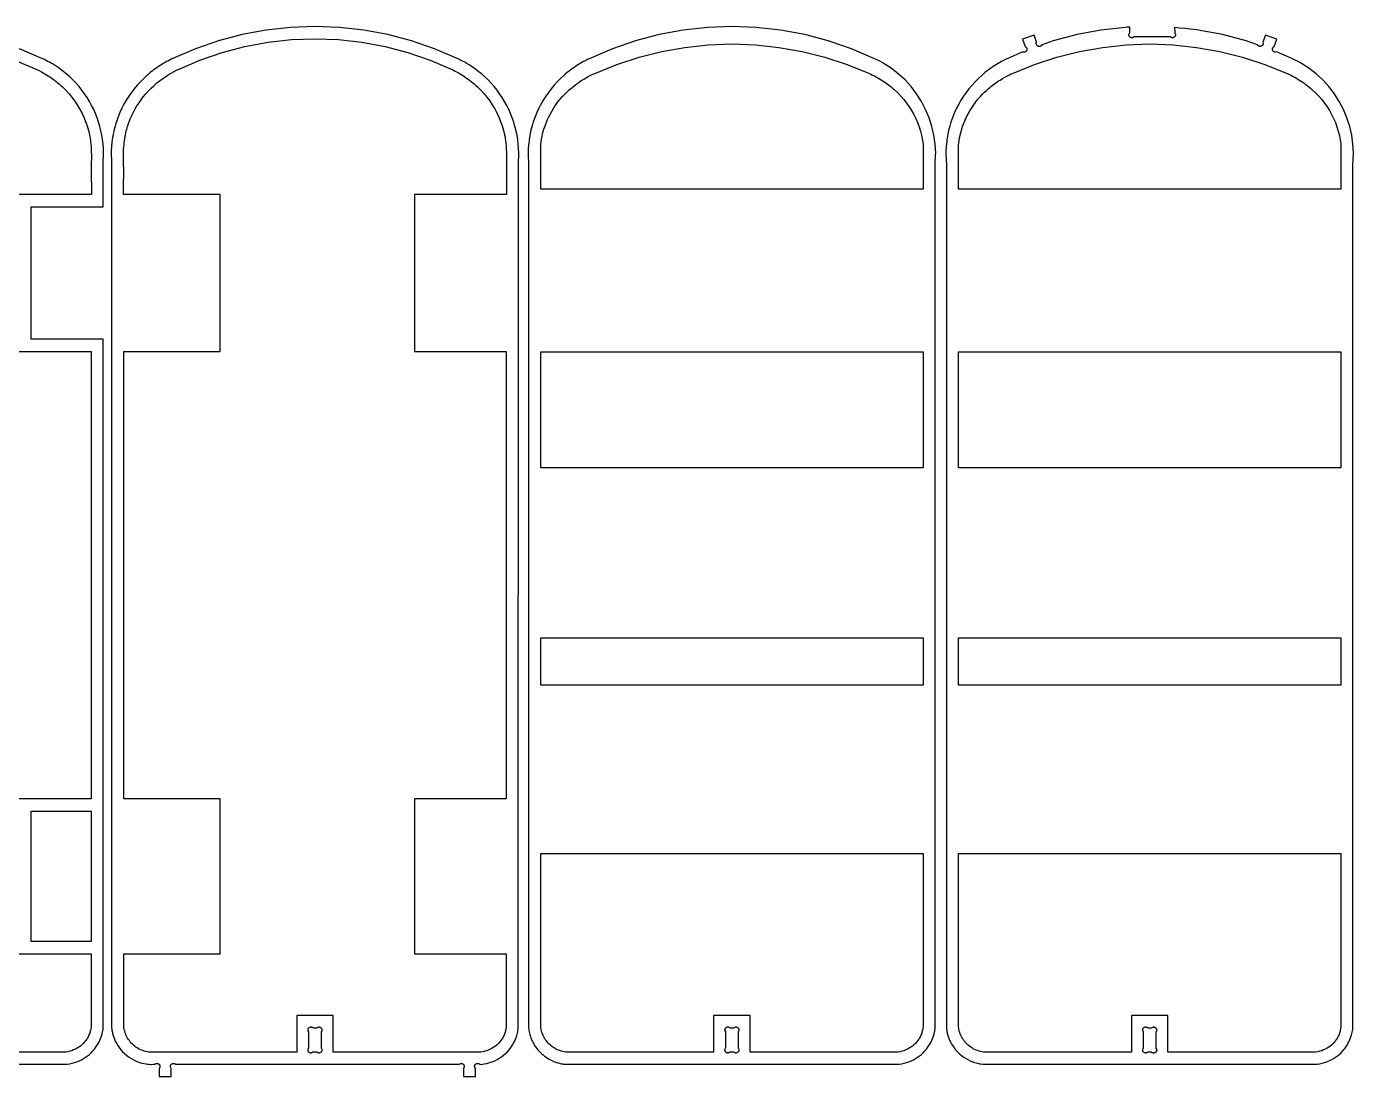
# Model space of a CAD drawing. Extents: x -3293 to 818, y -1259 to 2068.
# Drawn here: x -511 to 795, y -86 to 947 of the extents above; entities that cross this region are included whole.
import ezdxf

# ---------------------------------------------------------------- set-up
doc = ezdxf.new("R2010")
doc.units = 0
doc.layers.add('SECTIONCUTEDGES', color=18, linetype='CONTINUOUS')

msp = doc.modelspace()

# ---------------------------------------------------------------- linework, layer by layer
at = {"layer": 'SECTIONCUTEDGES'}
for points in [[(-422.9, -52.3), (-422.3, -53.4), (-421, -55.6), (-419.5, -57.7), (-417.9, -59.8), (-416.2, -61.7), (-414.4, -63.5), (-412.4, -65.2), (-410.4, -66.7), (-408.3, -68.1), (-406, -69.4), (-403.7, -70.6), (-401.2, -71.6), (-399.8, -72.1), (-398.5, -72.5), (-396.9, -73), (-395.4, -73.3), (-394.9, -73.4), (-393.1, -73.7), (-391.7, -73.9), (-390.1, -74.1), (-388.1, -74.2), (-387.6, -74.2), (-386.3, -74.1), (-385, -74), (-384.6, -73.9), (-384.3, -73.8), (-383.8, -73.5), (-383.5, -73.4), (-383.2, -73.3), (-382.8, -73.2), (-382.5, -73.2), (-382.2, -73.2), (-381.9, -73.3), (-381.6, -73.3), (-381.3, -73.4), (-381.1, -73.6), (-380.8, -73.7), (-380.5, -73.9), (-380.3, -74.1), (-380.1, -74.4), (-379.9, -74.6), (-379.8, -74.9), (-379.7, -75.2), (-379.6, -75.4), (-379.5, -75.7), (-379.5, -76.1), (-379.5, -76.4), (-379.5, -76.7), (-379.6, -77), (-379.6, -77.3), (-379.8, -77.6), (-380.1, -78), (-380.3, -78.3), (-380.3, -78.3), (-380.3, -86.1), (-368.4, -86.1), (-368.4, -78.2), (-368.5, -78.1), (-368.8, -77.5), (-369, -77), (-369.1, -76.7), (-369.2, -76.5), (-369.2, -76.2), (-369.2, -75.9), (-369.2, -75.8), (-369.2, -75.5), (-369.1, -75.2), (-369, -75), (-368.8, -74.7), (-368.7, -74.5), (-368.5, -74.3), (-368.3, -74.1), (-368.1, -73.9), (-367.9, -73.7), (-367.6, -73.6), (-367.4, -73.4), (-367.1, -73.3), (-366.7, -73.2), (-366.2, -73.2), (-365.9, -73.2), (-365.6, -73.3), (-365.2, -73.4), (-365, -73.5), (-364.6, -73.7), (-364.2, -74.1), (-364.1, -74.1), (-85.3, -74.1), (-85.1, -74), (-84.2, -73.5), (-83.9, -73.4), (-83.8, -73.3), (-83.5, -73.2), (-83.2, -73.2), (-83, -73.2), (-82.7, -73.2), (-82.5, -73.3), (-82.3, -73.3), (-82.1, -73.4), (-81.9, -73.5), (-81.7, -73.6), (-81.5, -73.7), (-81.3, -73.8), (-81.2, -74), (-81, -74.1), (-80.9, -74.3), (-80.6, -74.6), (-80.6, -74.8), (-80.4, -75.1), (-80.3, -75.4), (-80.2, -75.7), (-80.2, -75.8), (-80.2, -76.2), (-80.2, -76.5), (-80.2, -76.8), (-80.3, -77), (-80.4, -77.3), (-80.5, -77.6), (-80.6, -77.8), (-80.7, -78), (-80.9, -78.2), (-81, -78.2), (-81, -78.3), (-81, -86.1), (-69.1, -86.1), (-69.1, -78.3), (-69.1, -78.2), (-69.7, -77.2), (-69.8, -76.9), (-69.9, -76.6), (-70, -76.3), (-70, -76), (-69.9, -75.8), (-69.9, -75.6), (-69.8, -75.4), (-69.8, -75.1), (-69.7, -74.9), (-69.6, -74.7), (-69.5, -74.6), (-69.3, -74.4), (-69.2, -74.2), (-69, -74.1), (-68.9, -73.9), (-68.6, -73.7), (-68.3, -73.5), (-67.9, -73.4), (-67.4, -73.3), (-67.3, -73.2), (-66.8, -73.2), (-66.4, -73.3), (-66.3, -73.3), (-65.8, -73.4), (-65.4, -73.6), (-64.9, -74), (-64.7, -74.1), (-64.3, -74.2), (-64, -74.2), (-62.2, -74), (-60.4, -73.7), (-58, -73.2), (-55.8, -72.6), (-54.1, -72.1), (-52.8, -71.6), (-50.2, -70.6), (-47.9, -69.4), (-45.7, -68.1), (-43.5, -66.7), (-41.5, -65.2), (-39.5, -63.5), (-37.7, -61.7), (-36, -59.8), (-34.4, -57.7), (-32.9, -55.6), (-31.6, -53.4), (-30.7, -51.8), (-30, -50.1), (-29.5, -49), (-29.1, -47.9), (-28.7, -46.8), (-28.4, -45.6), (-28, -44.5), (-27.9, -43.9), (-27.5, -42), (-27.3, -41), (-27, -38.6), (-27, -38), (-26.9, 812.5), (-26.9, 814.3), (-26.8, 815.2), (-26.5, 819.6), (-26.5, 820.5), (-26.5, 822.7), (-26.6, 827.2), (-27, 831.6), (-27.5, 836.1), (-28.2, 840.4), (-29.1, 844.8), (-30.2, 849.1), (-31.5, 853.4), (-32.9, 857.6), (-34.5, 861.7), (-36.3, 865.8), (-38.3, 869.8), (-40.5, 873.7), (-42.8, 877.5), (-45.3, 881.2), (-47.9, 884.8), (-50.7, 888.2), (-53.6, 891.6), (-56.7, 894.8), (-59.9, 897.9), (-63.3, 900.8), (-66.7, 903.6), (-70.3, 906.3), (-74, 908.8), (-75.4, 909.6), (-77.5, 910.9), (-79.7, 912.2), (-82, 913.4), (-83.4, 914.1), (-85.3, 915.1), (-87.2, 916), (-109.4, 925.5), (-132.1, 933.3), (-155.4, 939.4), (-179, 943.8), (-202.9, 946.5), (-227, 947.4), (-251, 946.5), (-274.9, 943.8), (-298.6, 939.4), (-321.8, 933.3), (-344.6, 925.5), (-366.7, 916), (-367.7, 915.5), (-371.2, 913.7), (-372.9, 912.8), (-374.5, 911.9), (-376.2, 910.9), (-377.8, 909.9), (-379.4, 908.9), (-381, 907.9), (-382.6, 906.8), (-384.1, 905.7), (-385.7, 904.6), (-387.2, 903.4), (-388.7, 902.3), (-391, 900.3), (-392.1, 899.4), (-395.5, 896.3), (-398.7, 893.1), (-401.8, 889.7), (-404.8, 886.2), (-407.6, 882.6), (-410.2, 878.9), (-412.6, 875), (-414.9, 871), (-417, 867), (-418.9, 862.8), (-420.7, 858.6), (-422.4, 853.5), (-423, 851.8), (-423.7, 849.3), (-424.4, 846.4), (-425, 844.2), (-425.6, 841.3), (-425.9, 839.2), (-426.1, 838.1), (-426.4, 836), (-426.7, 833.9), (-426.9, 831.7), (-427, 830.7), (-427.2, 828.5), (-427.4, 825.7), (-427.4, 823), (-427.4, 821.9), (-427.4, 819.4), (-427.3, 817.8), (-427.1, 815.3), (-427, 812.9), (-427, 812.1), (-427, -38.3), (-426.9, -38.7), (-426.8, -39.6), (-426.7, -40.7), (-426.5, -41.7), (-426.3, -42.7), (-426.1, -43.7), (-425.8, -44.7), (-425.6, -45.6), (-425.3, -46.6), (-425, -47.6), (-424.6, -48.5), (-424.2, -49.5), (-423.8, -50.4), (-423.4, -51.3)], [(-5.2, -62.5), (-3.9, -63.7), (-2.6, -64.9), (-1.2, -66), (0.3, -67.1), (1.8, -68.1), (3.3, -69), (4, -69.3), (5.3, -70), (6.6, -70.6), (7.9, -71.2), (8.6, -71.5), (9.9, -72), (10.6, -72.2), (12, -72.6), (12.7, -72.8), (14.1, -73.2), (15.5, -73.5), (16.9, -73.7), (17.6, -73.8), (19, -74), (20.4, -74.1), (345.9, -74.1), (348.1, -73.9), (350.4, -73.6), (352.8, -73.1), (355.1, -72.4), (357.4, -71.7), (359.6, -70.7), (361.8, -69.7), (363.9, -68.5), (365.9, -67.2), (367.8, -65.8), (369.7, -64.3), (371.4, -62.7), (373.1, -60.9), (374.3, -59.6), (375.4, -58.2), (376.4, -56.7), (377.4, -55.2), (378.3, -53.7), (379.1, -52.1), (379.9, -50.5), (380.6, -48.8), (381.2, -47.1), (381.7, -45.4), (382.2, -43.7), (382.7, -41.5), (382.9, -40.5), (383.1, -39), (383.2, -38.4), (383.2, -38), (383.2, 812.5), (383.2, 813.4), (383.3, 815.5), (383.6, 818.9), (383.6, 821.4), (383.7, 822.7), (383.2, 831.6), (382, 840.4), (380, 849.1), (377.2, 857.6), (373.8, 865.8), (369.7, 873.7), (364.9, 881.2), (359.5, 888.2), (353.5, 894.8), (346.9, 900.8), (339.9, 906.3), (332, 911.3), (330.9, 912), (328.6, 913.2), (324.5, 915.2), (322.9, 916), (300.8, 925.5), (278, 933.3), (254.8, 939.4), (231.1, 943.8), (207.2, 946.5), (183.2, 947.4), (159.2, 946.5), (135.2, 943.8), (111.6, 939.4), (88.3, 933.3), (65.6, 925.5), (42.7, 915.6), (41.7, 915.1), (40.1, 914.3), (39, 913.7), (37.3, 912.8), (35.6, 911.9), (34, 910.9), (32.4, 909.9), (30.7, 908.9), (29.2, 907.9), (27.6, 906.8), (26, 905.7), (24.5, 904.6), (23, 903.4), (21.5, 902.3), (19.3, 900.5), (18.1, 899.4), (14.7, 896.3), (11.4, 893.1), (8.3, 889.7), (5.4, 886.2), (2.6, 882.6), (0, 878.9), (-2.5, 875), (-4.8, 871), (-6.9, 867), (-8.8, 862.8), (-10.5, 858.6), (-12.3, 853.5), (-13, 851.1), (-13.7, 848.6), (-14.5, 845.7), (-14.6, 845), (-15.3, 842.1), (-15.6, 840.3), (-16, 838.1), (-16.3, 836), (-16.4, 834.9), (-16.7, 832.8), (-16.9, 830.7), (-17.1, 827.4), (-17.2, 824.6), (-17.3, 822.4), (-17.2, 819.8), (-17.1, 817.4), (-17, 815.7), (-16.9, 814.1), (-16.8, 812.1), (-16.8, -38.1), (-16.7, -39.4), (-16.5, -40.8), (-16.3, -42.1), (-16, -43.3), (-15.7, -44.6), (-15.4, -45.8), (-15, -47), (-14.5, -48.2), (-14.1, -49.4), (-13.6, -50.6), (-13, -51.8), (-12.4, -52.9), (-11.8, -54), (-10.9, -55.6), (-9.9, -57), (-8.8, -58.5), (-7.7, -59.9), (-6.5, -61.2)], [(406.8, -63.5), (408.7, -65.2), (410.8, -66.7), (412.9, -68.1), (415.2, -69.4), (417.5, -70.6), (419.9, -71.6), (420.4, -71.8), (422, -72.3), (423.4, -72.7), (424.9, -73.1), (426.7, -73.5), (428.1, -73.7), (429.9, -74), (431.5, -74.1), (756.9, -74.1), (759.1, -73.9), (761.5, -73.6), (763.8, -73.1), (766.1, -72.4), (768.4, -71.7), (770.6, -70.7), (772.8, -69.7), (774.9, -68.5), (776.9, -67.2), (778.9, -65.8), (780.7, -64.3), (782.5, -62.7), (784.1, -60.9), (785.3, -59.6), (786.4, -58.2), (787.4, -56.7), (788.4, -55.2), (789.3, -53.7), (790.1, -52.1), (790.9, -50.5), (791.6, -48.8), (792.2, -47.1), (792.8, -45.4), (793.2, -43.7), (793.8, -41.3), (794.1, -39.6), (794.2, -38.6), (794.2, -38), (794.2, 812.5), (794.3, 814.6), (794.4, 816.8), (794.5, 818), (794.7, 820.6), (794.7, 822.6), (794.2, 831.6), (793, 840.4), (791, 849.1), (788.3, 857.6), (784.8, 865.8), (780.7, 873.7), (775.9, 881.2), (770.5, 888.2), (764.5, 894.8), (757.9, 900.8), (750.9, 906.3), (742.7, 911.5), (741.4, 912.3), (740.8, 912.6), (736.7, 914.6), (733.9, 916), (718.9, 922.4), (717.8, 922.2), (717.4, 922.2), (717.1, 922.3), (716.8, 922.3), (716.7, 922.4), (716.4, 922.5), (716.1, 922.7), (715.9, 922.9), (715.7, 923.1), (715.5, 923.4), (715.3, 923.7), (715.2, 923.9), (715.1, 924.2), (715, 924.5), (715, 924.9), (715, 925.2), (715, 925.5), (715.1, 925.8), (715.2, 926.2), (715.4, 926.5), (715.6, 926.9), (715.7, 927), (716.1, 927.4), (716.5, 927.6), (716.6, 927.6), (716.7, 927.7), (719.3, 935), (708, 939), (705.5, 932), (705.7, 931), (705.8, 930.6), (705.8, 930.2), (705.7, 929.9), (705.6, 929.6), (705.5, 929.4), (705.4, 929.2), (705.3, 929), (705.2, 928.9), (705, 928.7), (704.8, 928.6), (704.7, 928.4), (704.5, 928.3), (704.3, 928.2), (704.1, 928.1), (703.9, 928), (703.5, 927.9), (703.2, 927.8), (702.9, 927.8), (702.6, 927.8), (702.2, 927.9), (701.9, 927.9), (701.8, 928), (701.5, 928.1), (701.2, 928.3), (700.9, 928.5), (700.7, 928.7), (700.6, 928.8), (700.4, 929.1), (700.3, 929.2), (700.2, 929.4), (700.2, 929.5), (689.1, 933.3), (665.8, 939.4), (641.8, 943.9), (640.6, 944.1), (637.3, 944.5), (634, 944.9), (628.7, 945.4), (623.5, 945.9), (618.7, 946.5), (618.8, 941.4), (619.1, 940.6), (619.4, 940.2), (619.5, 940), (619.6, 939.6), (619.6, 939.3), (619.6, 938.9), (619.5, 938.6), (619.4, 938.3), (619.3, 938), (619.1, 937.7), (618.8, 937.3), (618.6, 937.1), (618.1, 936.8), (617.6, 936.5), (617.2, 936.4), (616.8, 936.4), (616.4, 936.4), (616.2, 936.4), (615.7, 936.5), (615, 936.8), (614.6, 937.1), (614.6, 937.2), (614.5, 937.2), (578.7, 937.2), (578.4, 936.8), (578.1, 936.7), (577.8, 936.6), (577.5, 936.5), (577.3, 936.4), (577, 936.4), (576.7, 936.4), (576.4, 936.4), (576.2, 936.4), (575.9, 936.5), (575.6, 936.6), (575.4, 936.6), (575.1, 936.8), (574.9, 937), (574.7, 937.1), (574.4, 937.4), (574.3, 937.6), (574.1, 937.9), (573.9, 938.3), (573.7, 938.8), (573.7, 939.4), (573.8, 939.8), (573.9, 940.1), (574.3, 940.9), (574.6, 941.4), (574.6, 941.5), (574.6, 946.7), (571.7, 946.6), (570.2, 946.5), (546.3, 943.9), (522.7, 939.5), (499.4, 933.3), (488.3, 929.5), (488.1, 929.4), (487.3, 928.4), (486.9, 928.1), (486.6, 928), (486.4, 927.9), (486.2, 927.8), (485.9, 927.8), (485.7, 927.8), (485.5, 927.8), (485.3, 927.8), (485.1, 927.8), (484.9, 927.9), (484.6, 928), (484.4, 928), (484.2, 928.1), (484, 928.2), (483.7, 928.5), (483.5, 928.7), (483.3, 928.9), (483.2, 929), (483, 929.3), (482.8, 929.6), (482.7, 929.9), (482.6, 930.2), (482.6, 930.5), (482.6, 930.9), (482.6, 931.2), (482.7, 931.5), (482.8, 931.9), (482.9, 932), (482.9, 932.1), (480.5, 939), (469.2, 935), (471.8, 927.6), (471.9, 927.5), (472.7, 926.8), (472.9, 926.6), (473.1, 926.4), (473.3, 926.1), (473.4, 925.8), (473.5, 925.5), (473.5, 925.3), (473.5, 925), (473.5, 924.7), (473.4, 924.4), (473.3, 924.1), (473.2, 923.8), (473.1, 923.5), (472.9, 923.3), (472.7, 923), (472.5, 922.8), (472.2, 922.6), (471.9, 922.5), (471.5, 922.3), (471.2, 922.2), (470.8, 922.1), (470.4, 922.1), (470, 922.2), (469.6, 922.3), (469.5, 922.4), (469.4, 922.4), (454.5, 916), (453.6, 915.6), (452.5, 915), (450.4, 914), (448.3, 912.8), (446.7, 911.9), (445, 910.9), (443.4, 909.9), (441.8, 908.9), (440.2, 907.9), (438.6, 906.8), (437.1, 905.7), (435.5, 904.6), (434, 903.4), (432.5, 902.3), (430, 900.2), (429.4, 899.6), (425.7, 896.3), (422.5, 893.1), (419.4, 889.7), (416.4, 886.2), (413.6, 882.6), (411, 878.9), (408.5, 875), (406.3, 871), (404.2, 867), (402.2, 862.8), (400.5, 858.6), (398.6, 853.2), (398.2, 851.8), (397.5, 849.3), (396.7, 846.4), (396.1, 843.5), (395.6, 841.3), (395.2, 839.2), (394.9, 837.1), (394.7, 836), (394.5, 833.9), (394.2, 831.7), (394, 829.6), (394, 828.5), (393.8, 825.7), (393.8, 824.6), (393.8, 822.4), (393.8, 820.6), (393.9, 818.2), (394.1, 815.7), (394.1, 814.9), (394.2, 812.5), (394.2, -38.3), (394.3, -38.8), (394.4, -39.9), (394.5, -40.7), (394.7, -41.7), (394.9, -42.7), (395.1, -43.7), (395.3, -44.7), (395.6, -45.6), (395.9, -46.6), (396.2, -47.6), (396.6, -48.5), (397, -49.5), (397.4, -50.4), (397.8, -51.3), (398.5, -52.8), (398.9, -53.4), (400.2, -55.6), (401.7, -57.7), (403.2, -59.8), (405, -61.7)], [(-406.6, -54.3), (-407.7, -53.2), (-408.7, -52.1), (-409.6, -50.8), (-410.5, -49.6), (-411.3, -48.3), (-412.1, -46.9), (-412.7, -45.6), (-413.3, -44.2), (-413.8, -42.7), (-414.2, -41.2), (-414.6, -39.8), (-415, -37.4), (-415, -37.2), (-415, 34.8), (-320.2, 34.8), (-320.2, 187.1), (-415, 187.1), (-415, 627.6), (-320.2, 627.6), (-320.2, 781.9), (-415.3, 781.9), (-415.2, 791.6), (-415.1, 803), (-415.1, 806.5), (-415.2, 812.2), (-415.3, 820.1), (-415.3, 822.6), (-415.2, 824.6), (-415.2, 826.5), (-415, 828.5), (-415, 829.4), (-414.8, 831.4), (-414.6, 833.3), (-414.4, 835.2), (-414.2, 836.4), (-414, 837.5), (-413.8, 838.6), (-413.6, 839.8), (-413.4, 840.9), (-413.2, 842), (-412.9, 843.1), (-412.7, 844.3), (-412.4, 845.4), (-412.1, 846.5), (-411.8, 847.6), (-411.3, 848.9), (-411.1, 849.8), (-410.3, 852), (-409.4, 854.4), (-408.7, 856.4), (-407.1, 859.9), (-405.6, 863.1), (-403.9, 866.3), (-402.1, 869.4), (-400.1, 872.4), (-398.1, 875.3), (-395.9, 878.2), (-393.6, 880.9), (-391.1, 883.7), (-389.4, 885.4), (-388, 886.8), (-385.6, 889.1), (-383.9, 890.6), (-382.5, 891.8), (-381.1, 892.9), (-380.4, 893.5), (-379, 894.6), (-377.5, 895.7), (-376.1, 896.7), (-374.2, 898), (-372.3, 899.3), (-370.3, 900.5), (-368.3, 901.6), (-366.3, 902.7), (-363.1, 904.4), (-362.1, 904.9), (-340.2, 914.3), (-318.3, 921.8), (-295.9, 927.8), (-273.1, 932), (-250.1, 934.6), (-227, 935.4), (-203.8, 934.6), (-180.8, 932), (-158, 927.8), (-135.6, 921.8), (-113.7, 914.3), (-91.2, 904.6), (-89.7, 903.9), (-87.8, 902.9), (-85.9, 901.8), (-84.2, 900.9), (-82.6, 899.9), (-81, 898.9), (-79.4, 897.8), (-77.8, 896.7), (-76.3, 895.6), (-74.8, 894.5), (-73.3, 893.3), (-71.8, 892.1), (-70.3, 890.9), (-68.9, 889.6), (-67.1, 888), (-63.8, 884.7), (-60.7, 881.3), (-57.8, 877.8), (-55, 874.1), (-52.5, 870.3), (-50.1, 866.4), (-48, 862.3), (-46, 858.2), (-44.3, 853.9), (-42.8, 849.6), (-41.5, 845.2), (-40.4, 840.8), (-40, 838.8), (-39.8, 837.2), (-39.5, 835.2), (-39.2, 832.7), (-38.9, 829.9), (-38.8, 827.1), (-38.6, 823), (-38.6, 818.7), (-38.7, 816.2), (-38.6, 781.9), (-129.2, 781.9), (-129.2, 627.6), (-38.9, 627.6), (-38.9, 187.1), (-129.2, 187.1), (-129.2, 34.8), (-38.9, 34.8), (-38.9, -37.1), (-39.2, -39.5), (-39.4, -40.5), (-39.7, -41.5), (-39.9, -42.5), (-40.2, -43.5), (-40.6, -44.4), (-41, -45.3), (-41.4, -46.3), (-41.8, -47.2), (-42.3, -48.1), (-42.8, -48.9), (-43.4, -49.8), (-44, -50.6), (-45.2, -52.1), (-46.5, -53.5), (-47.9, -54.9), (-49.3, -56.1), (-50.9, -57.3), (-52.5, -58.3), (-54.2, -59.2), (-56, -60), (-57.8, -60.7), (-59.6, -61.2), (-61.5, -61.7), (-63.7, -62), (-64.3, -62.1), (-65, -62.1), (-209, -62.1), (-209, -26.2), (-244.9, -26.2), (-244.9, -62.1), (-389.1, -62.1), (-390.4, -62), (-391.9, -61.8), (-393.4, -61.5), (-394.9, -61.1), (-396.3, -60.6), (-397.8, -60.1), (-399.2, -59.5), (-400.5, -58.8), (-401.8, -58), (-403.1, -57.2), (-404.3, -56.3), (-405.5, -55.3)], [(-4.8, 787.3), (-4.8, 831.1), (-4.5, 833.8), (-4.1, 836.2), (-3.7, 838.5), (-3.5, 839.3), (-3, 841.6), (-2.4, 844), (-1.8, 846.2), (-1.3, 847.9), (-0.6, 849.8), (0.3, 852.2), (1.6, 855.3), (3, 858.4), (4.6, 861.5), (6.3, 864.5), (8.1, 867.4), (10, 870.3), (12.1, 873.1), (14.3, 875.8), (16.5, 878.4), (19, 881), (21.2, 883.2), (23.1, 885), (25.6, 887.1), (27.6, 888.8), (29.7, 890.4), (30.5, 890.9), (32.6, 892.4), (35, 894.1), (37.4, 895.6), (39.3, 896.7), (41.8, 898.1), (43.8, 899.2), (46.4, 900.4), (48.3, 901.3), (69.9, 910.1), (91.8, 917.3), (114.2, 922.9), (137, 926.9), (160, 929.4), (183.2, 930.2), (206.3, 929.4), (229.4, 926.9), (252.2, 922.9), (274.6, 917.3), (296.5, 910.1), (318.7, 901), (319.9, 900.5), (321.6, 899.6), (323.4, 898.7), (325.1, 897.8), (326.7, 896.9), (328.4, 895.9), (330, 895), (331.6, 893.9), (333.1, 892.9), (334.6, 891.8), (335.4, 891.3), (336.9, 890.2), (338.4, 889.1), (339.8, 887.9), (341.3, 886.7), (342.8, 885.4), (346.4, 882), (349.5, 878.8), (352.4, 875.5), (355.1, 872), (357.7, 868.3), (360, 864.6), (362.2, 860.8), (364.1, 856.8), (365.8, 852.8), (367.4, 848.7), (368.6, 844.5), (370, 839.1), (370.4, 836.9), (370.9, 833.7), (371.2, 831), (371.2, 787.3)], [(406.2, 787.3), (406.2, 831), (406.4, 832.8), (406.7, 834.6), (406.9, 836.2), (407.3, 838.5), (407.8, 840.8), (408, 841.6), (408.6, 844), (409.3, 846.2), (409.8, 847.9), (410.2, 849.3), (410.7, 850.4), (411.3, 852.2), (412.6, 855.3), (414, 858.4), (415.6, 861.5), (417.3, 864.5), (419.1, 867.4), (421.1, 870.3), (423.1, 873.1), (425.3, 875.8), (427.6, 878.4), (430.2, 881.2), (431.7, 882.7), (433.5, 884.3), (434.9, 885.6), (436.3, 886.8), (438, 888.2), (439.4, 889.3), (441.5, 890.9), (442.9, 891.9), (445.6, 893.8), (447, 894.7), (449.4, 896.1), (451.8, 897.6), (453.8, 898.6), (456.4, 899.9), (457.9, 900.7), (459.3, 901.3), (480.9, 910.1), (502.9, 917.3), (525.3, 922.9), (548, 926.9), (571.1, 929.4), (594.2, 930.2), (617.4, 929.4), (640.4, 926.9), (663.2, 922.9), (685.6, 917.3), (707.5, 910.1), (729.5, 901.2), (730.3, 900.8), (731.7, 900.1), (733.6, 899.1), (735.3, 898.3), (736.9, 897.4), (738.6, 896.4), (739.4, 895.9), (741, 895), (742.6, 893.9), (744.1, 892.9), (745.7, 891.8), (747.2, 890.7), (748.7, 889.6), (749.4, 889.1), (750.9, 887.9), (752.7, 886.4), (754.1, 885.1), (757.4, 882), (760.5, 878.8), (763.4, 875.5), (766.2, 872), (768.7, 868.3), (771.1, 864.6), (773.2, 860.8), (775.2, 856.8), (776.9, 852.8), (778.4, 848.7), (779.7, 844.5), (780.8, 840), (781.2, 838), (781.7, 835.5), (781.8, 834.6), (782.3, 831), (782.3, 787.3)], [(-4.9, 513.1), (-4.9, 627.2), (371.2, 627.2), (371.2, 513.1)], [(406.2, 513.1), (406.2, 627.2), (782.3, 627.2), (782.3, 513.1)], [(-4.8, 299.1), (-4.8, 345.7), (371.2, 345.7), (371.2, 299.1)], [(406.2, 299.1), (406.2, 345.7), (782.3, 345.7), (782.3, 299.1)], [(-506.1, 46.8), (-506.1, 175.1), (-447.3, 175.1), (-447.3, 46.8)], [(3.5, -54.3), (2.5, -53.2), (1.5, -52.1), (0.5, -50.8), (-0.4, -49.6), (-1.2, -48.3), (-1.9, -46.9), (-2.6, -45.6), (-3.1, -44.2), (-3.7, -42.7), (-4.1, -41.2), (-4.4, -39.8), (-4.8, -37.9), (-4.8, -37.4), (-4.8, -37.1), (-4.8, 133.4), (371.2, 133.4), (371.2, -37.3), (371.1, -38.6), (370.9, -39.4), (370.7, -40.5), (370.5, -41.5), (370.2, -42.5), (369.9, -43.5), (369.6, -44.4), (369.2, -45.3), (368.8, -46.3), (368.3, -47.2), (367.8, -48.1), (367.3, -48.9), (366.8, -49.8), (366.2, -50.6), (365, -52.1), (363.7, -53.5), (362.3, -54.9), (360.8, -56.1), (359.3, -57.3), (357.6, -58.3), (355.9, -59.2), (354.2, -60), (352.4, -60.7), (350.5, -61.2), (348.7, -61.7), (346.5, -62), (345.5, -62.1), (345.2, -62.1), (201.2, -62.1), (201.2, -26.2), (165.2, -26.2), (165.2, -62.1), (21, -62.1), (19.8, -62), (18.2, -61.8), (16.7, -61.5), (15.3, -61.1), (13.8, -60.6), (12.4, -60.1), (11, -59.5), (9.6, -58.8), (8.3, -58), (7.1, -57.2), (5.8, -56.3), (4.7, -55.3)], [(415.7, -55.3), (414.6, -54.3), (413.5, -53.2), (412.5, -52.1), (411.6, -50.8), (410.7, -49.6), (409.9, -48.3), (409.1, -47), (408.5, -45.6), (407.9, -44.2), (407.4, -42.7), (406.9, -41.2), (406.6, -39.8), (406.3, -38.2), (406.2, -37.4), (406.2, -37.2), (406.2, 133.5), (782.3, 133.4), (782.3, -37.1), (782.2, -37.7), (782, -39), (781.9, -39.5), (781.7, -40.5), (781.5, -41.5), (781.2, -42.5), (780.9, -43.5), (780.6, -44.4), (780.2, -45.3), (779.8, -46.3), (779.4, -47.2), (778.9, -48.1), (778.3, -48.9), (777.8, -49.8), (777.2, -50.6), (776, -52.1), (774.7, -53.5), (773.3, -54.9), (771.9, -56.1), (770.3, -57.3), (768.7, -58.3), (767, -59.2), (765.2, -60), (763.4, -60.7), (761.6, -61.2), (759.7, -61.7), (757.4, -62), (756.4, -62.1), (756.2, -62.1), (612.2, -62.1), (612.2, -26.2), (576.3, -26.2), (576.3, -62.1), (432.1, -62.1), (430.7, -62), (429.2, -61.8), (427.8, -61.5), (426.3, -61.1), (424.8, -60.6), (423.4, -60.1), (422, -59.5), (420.7, -58.8), (419.4, -58), (418.1, -57.2), (416.9, -56.3)], [(-233, -62), (-233.2, -61.8), (-233.4, -61.6), (-233.5, -61.4), (-233.6, -61.1), (-233.7, -60.9), (-233.7, -60.6), (-233.8, -60.3), (-233.8, -59.9), (-233.8, -59.6), (-233.7, -59.2), (-233.6, -59), (-233.5, -58.6), (-233.3, -58.3), (-233.1, -58.1), (-233, -57.9), (-232.9, -57.9), (-233, -42.4), (-233.1, -42), (-233.6, -41.1), (-233.7, -41), (-233.8, -40.7), (-233.8, -40.4), (-233.8, -40.2), (-233.8, -39.9), (-233.8, -39.7), (-233.7, -39.4), (-233.6, -39.2), (-233.5, -39), (-233.4, -38.8), (-233.3, -38.6), (-233.2, -38.5), (-233.1, -38.3), (-232.9, -38.1), (-232.7, -38), (-232.4, -37.8), (-232.1, -37.6), (-231.8, -37.5), (-231.5, -37.4), (-231.2, -37.3), (-230.9, -37.3), (-230.5, -37.3), (-230.2, -37.3), (-230.1, -37.4), (-229.8, -37.5), (-229.5, -37.6), (-229.2, -37.8), (-229.1, -37.9), (-228.7, -38.2), (-228.7, -38.2), (-225.2, -38.2), (-225, -38.1), (-223.9, -37.5), (-223.6, -37.4), (-223.4, -37.3), (-223.1, -37.3), (-222.9, -37.3), (-222.7, -37.3), (-222.5, -37.4), (-222.2, -37.4), (-222, -37.5), (-221.8, -37.6), (-221.6, -37.7), (-221.4, -37.8), (-221.3, -37.9), (-221.1, -38.1), (-220.9, -38.2), (-220.8, -38.4), (-220.6, -38.7), (-220.4, -39), (-220.3, -39.3), (-220.2, -39.4), (-220.1, -39.8), (-220.1, -40.1), (-220.1, -40.4), (-220.1, -40.7), (-220.2, -41.1), (-220.3, -41.4), (-220.4, -41.7), (-220.5, -41.8), (-220.7, -42.1), (-220.9, -42.3), (-221, -42.4), (-221, -58), (-220.3, -59.2), (-220.2, -59.3), (-220.1, -59.6), (-220.1, -59.9), (-220.1, -60.2), (-220.1, -60.4), (-220.2, -60.6), (-220.2, -60.9), (-220.3, -61.1), (-220.4, -61.3), (-220.5, -61.5), (-220.6, -61.7), (-220.7, -61.8), (-220.9, -62), (-221, -62.2), (-221.2, -62.3), (-221.4, -62.4), (-221.6, -62.6), (-221.9, -62.8), (-222.2, -62.9), (-222.6, -62.9), (-222.9, -63), (-223.2, -63), (-223.5, -63), (-223.9, -62.9), (-224, -62.9), (-224.3, -62.7), (-224.6, -62.6), (-224.9, -62.4), (-225, -62.3), (-225.1, -62.2), (-225.2, -62.1), (-228.8, -62.1), (-229, -62.2), (-230.1, -62.8), (-230.3, -62.9), (-230.5, -63), (-230.7, -63), (-231.2, -63), (-231.7, -62.9), (-232, -62.8), (-232.2, -62.7), (-232.4, -62.5), (-232.7, -62.4), (-232.9, -62.2)], [(177.3, -62.2), (177.1, -62), (176.9, -61.8), (176.7, -61.5), (176.6, -61.3), (176.5, -61), (176.4, -60.8), (176.4, -60.5), (176.3, -60.2), (176.3, -60), (176.3, -59.7), (176.4, -59.3), (176.6, -58.8), (176.6, -58.7), (176.8, -58.3), (177.2, -57.9), (177.2, -42.3), (177.1, -42.2), (176.5, -41.1), (176.4, -40.8), (176.3, -40.5), (176.3, -40.2), (176.4, -39.9), (176.4, -39.7), (176.5, -39.4), (176.5, -39.2), (176.6, -39), (176.7, -38.8), (176.8, -38.6), (177, -38.5), (177.1, -38.3), (177.3, -38.1), (177.4, -38), (177.6, -37.9), (177.9, -37.7), (178.2, -37.5), (178.5, -37.4), (178.8, -37.3), (179.1, -37.3), (179.5, -37.3), (179.8, -37.3), (179.9, -37.3), (180.2, -37.4), (180.5, -37.5), (180.8, -37.7), (181.1, -37.9), (181.3, -38), (181.3, -38.1), (181.4, -38.2), (181.4, -38.2), (185.1, -38.1), (186.3, -37.5), (186.4, -37.4), (186.7, -37.3), (187, -37.3), (187.3, -37.3), (187.5, -37.3), (187.7, -37.4), (187.9, -37.4), (188.1, -37.5), (188.3, -37.6), (188.5, -37.7), (188.7, -37.8), (188.9, -37.9), (189.1, -38.1), (189.2, -38.2), (189.4, -38.4), (189.6, -38.7), (189.8, -39), (189.9, -39.3), (189.9, -39.4), (190, -39.8), (190.1, -40.1), (190.1, -40.3), (190, -40.6), (190, -40.9), (189.9, -41.2), (189.8, -41.5), (189.7, -41.8), (189.5, -42.1), (189.3, -42.3), (189.2, -42.3), (189.2, -42.4), (189.2, -58), (189.9, -59.2), (189.9, -59.3), (190, -59.6), (190.1, -59.9), (190.1, -60.2), (190, -60.4), (190, -60.6), (189.9, -60.9), (189.9, -61.1), (189.8, -61.3), (189.7, -61.5), (189.6, -61.7), (189.4, -61.8), (189.3, -62), (189.1, -62.2), (189, -62.3), (188.7, -62.5), (188.5, -62.6), (188.2, -62.8), (187.9, -62.9), (187.6, -62.9), (187.4, -63), (187.1, -63), (186.8, -63), (186.5, -62.9), (186.1, -62.9), (185.8, -62.7), (185.6, -62.6), (185.3, -62.4), (185, -62.1), (184.9, -62.1), (181.4, -62.1), (181.3, -62.2), (180.3, -62.7), (180, -62.9), (179.8, -62.9), (179.5, -63), (179.2, -63), (178.7, -62.9), (178.5, -62.9), (178, -62.7), (177.7, -62.5), (177.5, -62.3)], [(588.3, -62.2), (588.2, -62), (588, -61.9), (587.9, -61.7), (587.7, -61.5), (587.6, -61.3), (587.6, -61.1), (587.5, -60.8), (587.4, -60.6), (587.4, -60.4), (587.4, -60.2), (587.4, -59.8), (587.4, -59.4), (587.4, -59.3), (587.5, -59), (587.7, -58.7), (587.8, -58.4), (588, -58.1), (588.2, -58), (588.2, -57.9), (588.2, -42.3), (587.9, -41.6), (587.6, -41.1), (587.5, -40.8), (587.4, -40.5), (587.4, -40.3), (587.4, -40.1), (587.4, -39.9), (587.4, -39.6), (587.5, -39.3), (587.6, -39.1), (587.7, -38.8), (587.9, -38.6), (588.1, -38.3), (588.3, -38.1), (588.5, -37.9), (588.7, -37.8), (589, -37.6), (589.2, -37.5), (589.5, -37.4), (589.9, -37.3), (590.4, -37.3), (590.5, -37.3), (590.9, -37.4), (591.4, -37.5), (591.5, -37.5), (592, -37.8), (592.3, -38), (592.4, -38.1), (592.5, -38.2), (596.1, -38.2), (596.5, -37.9), (597.3, -37.5), (597.6, -37.4), (597.8, -37.3), (598.1, -37.3), (598.4, -37.3), (598.7, -37.3), (599.1, -37.5), (599.3, -37.6), (599.6, -37.7), (599.8, -37.8), (600, -38), (600.2, -38.2), (600.4, -38.4), (600.6, -38.7), (600.7, -38.9), (600.9, -39.2), (601, -39.4), (601, -39.9), (601.1, -40.2), (601.1, -40.6), (601, -41), (600.9, -41.4), (600.6, -42), (600.4, -42.2), (600.2, -42.3), (600.2, -42.4), (600.2, -58), (600.3, -58.1), (600.9, -59.2), (601, -59.5), (601.1, -59.8), (601.1, -60.1), (601.1, -60.4), (601, -60.6), (601, -60.9), (600.9, -61.1), (600.8, -61.3), (600.7, -61.5), (600.6, -61.7), (600.5, -61.8), (600.3, -62), (600.2, -62.2), (600, -62.3), (599.7, -62.5), (599.4, -62.7), (599.1, -62.8), (598.8, -62.9), (598.5, -63), (598.1, -63), (597.8, -63), (597.5, -62.9), (597.2, -62.9), (597, -62.8), (596.7, -62.7), (596.4, -62.5), (596, -62.1), (596, -62.1), (592.5, -62.1), (592.3, -62.2), (591.1, -62.9), (590.8, -62.9), (590.4, -63), (590.2, -63), (589.9, -63), (589.6, -62.9), (589.3, -62.8), (589, -62.7), (588.7, -62.5), (588.5, -62.3)]]:
    msp.add_lwpolyline(points, close=True, dxfattribs=at)
for points in [[(-798.2, -74.1), (-472.6, -74.1), (-470.5, -73.9), (-468.1, -73.6), (-465.8, -73.1), (-463.5, -72.4), (-461.2, -71.7), (-459, -70.7), (-456.8, -69.7), (-454.7, -68.5), (-452.7, -67.2), (-450.7, -65.8), (-448.9, -64.3), (-447.1, -62.7), (-445.5, -60.9), (-444.3, -59.6), (-443.2, -58.2), (-442.1, -56.7), (-441.2, -55.2), (-440.3, -53.7), (-439.4, -52.1), (-438.7, -50.5), (-438, -48.8), (-437.4, -47.1), (-436.8, -45.4), (-436.3, -43.7), (-435.8, -41), (-435.5, -39.4), (-435.4, -38.6), (-435.3, -38), (-435.3, 639.6), (-506.1, 639.6), (-506.1, 769.9), (-435.3, 769.9), (-435.4, 780.4), (-435.5, 794.5), (-435.5, 801.5), (-435.5, 803.3), (-435.4, 810.3), (-435.3, 812.9), (-435.2, 815.9), (-435, 819.3), (-434.9, 821.9), (-434.9, 822.6), (-435, 827.2), (-435.4, 831.6), (-435.9, 836.1), (-436.6, 840.4), (-437.5, 844.8), (-438.6, 849.1), (-439.8, 853.4), (-441.3, 857.6), (-442.9, 861.7), (-444.7, 865.8), (-446.7, 869.8), (-448.9, 873.7), (-451.2, 877.5), (-453.7, 881.2), (-456.3, 884.8), (-459.1, 888.2), (-462, 891.6), (-465.1, 894.8), (-468.3, 897.9), (-471.6, 900.8), (-475.1, 903.6), (-478.7, 906.3), (-482.7, 909), (-484.7, 910.2), (-486.4, 911.2), (-488.1, 912.2), (-490.4, 913.4), (-493.7, 915.1), (-495.6, 916), (-517.8, 925.5)], [(-522.1, 914.3), (-500, 904.8), (-498.4, 904), (-495.9, 902.7), (-494.3, 901.8), (-492.6, 900.9), (-491, 899.9), (-489.4, 898.9), (-487.8, 897.8), (-486.2, 896.7), (-484.7, 895.6), (-483.2, 894.5), (-481.7, 893.3), (-480.2, 892.1), (-478.7, 890.9), (-477.1, 889.5), (-475.4, 887.9), (-472.2, 884.7), (-469.1, 881.3), (-466.1, 877.8), (-463.4, 874.1), (-460.9, 870.3), (-458.5, 866.4), (-456.4, 862.3), (-454.4, 858.2), (-452.7, 853.9), (-451.2, 849.6), (-449.9, 845.2), (-448.8, 840.8), (-448.5, 839.3), (-448.2, 837.2), (-447.9, 835.2), (-447.7, 834), (-447.5, 832), (-447.3, 829.2), (-447.2, 828.5), (-447.1, 824.5), (-447, 820.5), (-447.2, 810.7), (-447.2, 805.1), (-447, 783.8), (-447, 781.9), (-537.6, 781.9)], [(-537.6, 627.6), (-447.3, 627.6), (-447.3, 187.1), (-537.6, 187.1)], [(-537.6, 34.8), (-447.3, 34.8), (-447.3, -37.3), (-447.5, -38.6), (-447.6, -39.3), (-447.8, -40.5), (-448.1, -41.5), (-448.3, -42.5), (-448.6, -43.5), (-449, -44.4), (-449.4, -45.3), (-449.8, -46.3), (-450.2, -47.2), (-450.7, -48.1), (-451.2, -48.9), (-451.8, -49.8), (-452.4, -50.6), (-453.6, -52.1), (-454.9, -53.5), (-456.2, -54.9), (-457.7, -56.1), (-459.3, -57.3), (-460.9, -58.3), (-462.6, -59.2), (-464.4, -60), (-466.2, -60.7), (-468, -61.2), (-469.9, -61.7), (-471.9, -62), (-473.2, -62.1), (-617.4, -62.1)]]:
    msp.add_lwpolyline(points, dxfattribs=at)

doc.saveas('drawing.dxf')
